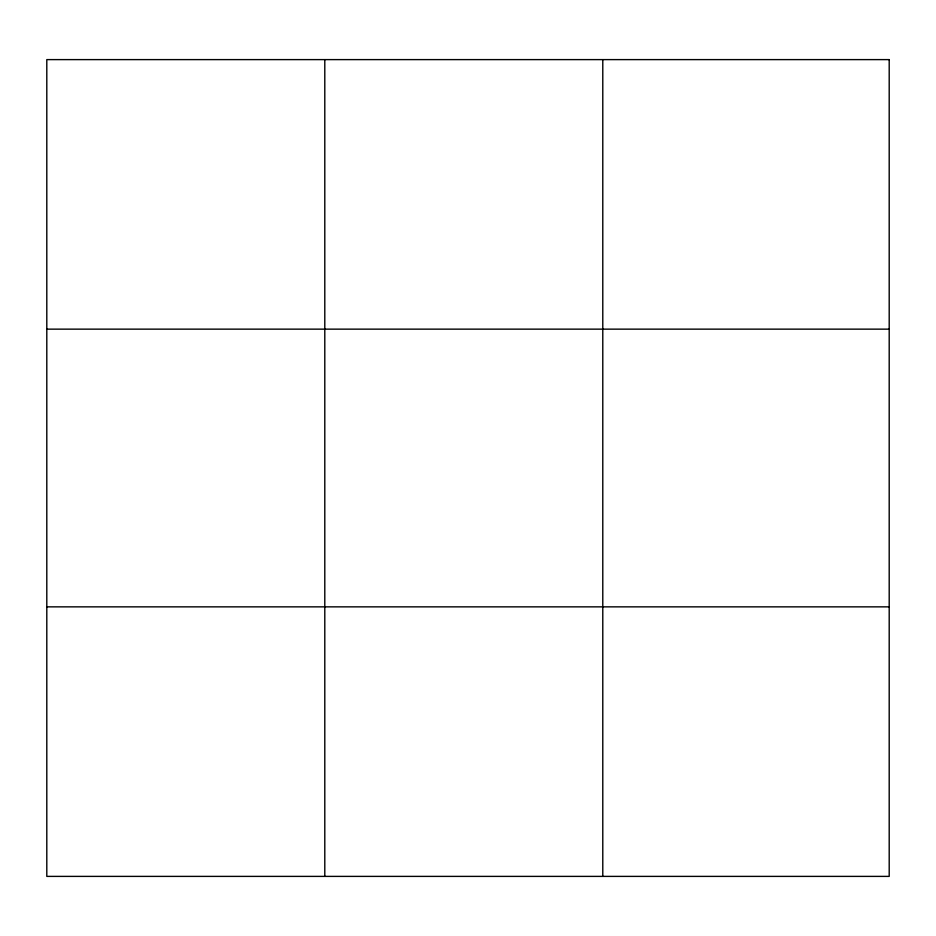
<?xml version="1.0" encoding="UTF-8"?>
<svg xmlns="http://www.w3.org/2000/svg" width="936" height="936" viewBox="0 0 936 936"><rect width="100%" height="100%" fill="white"/><g stroke="black" fill="none" stroke-linecap="round" stroke-linejoin="round"><path stroke-width="1.4" d="M324.792 59.611L324.792 876.388M602.784 59.611L602.784 876.388M46.8 329.144L889.2 329.144M46.8 606.856L889.2 606.856M889.2 59.611L889.2 876.388L46.8 876.388L46.8 59.611L889.2 59.611"/></g></svg>
